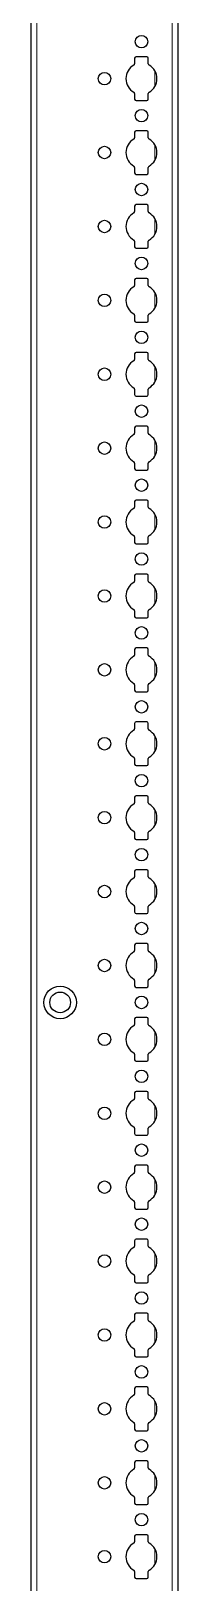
# Model space of a CAD drawing. Header units: millimetres. Extents: x -250 to 5425, y -2047 to 1452.
# Drawn here: x 4426 to 4475, y 59 to 584 of the extents above; entities that cross this region are included whole.
import ezdxf

# ---------------------------------------------------------------- set-up
doc = ezdxf.new("R2010")
doc.units = ezdxf.units.MM

msp = doc.modelspace()

# ---------------------------------------------------------------- linework, layer by layer
at = {"color": 7, "linetype": 'Continuous', "lineweight": 25}
for p, q in [((4425.51, -1006.24), (4425.51, 892.76)), ((4475.21, 892.76), (4475.21, -1006.24)), ((4460.56, 575.16), (4460.56, 573.28)), ((4464.66, 575.66), (4461.06, 575.66)), ((4465.16, 573.28), (4465.16, 575.16)), ((4460.56, 563.23), (4460.56, 561.36)), ((4465.16, 561.36), (4465.16, 563.23)), ((4461.06, 560.86), (4464.66, 560.86)), ((4460.56, 550.16), (4460.56, 548.28)), ((4464.66, 550.66), (4461.06, 550.66)), ((4465.16, 548.28), (4465.16, 550.16)), ((4460.56, 538.23), (4460.56, 536.36)), ((4461.06, 535.86), (4464.66, 535.86)), ((4465.16, 536.36), (4465.16, 538.23)), ((4460.56, 525.16), (4460.56, 523.28)), ((4464.66, 525.66), (4461.06, 525.66)), ((4465.16, 523.28), (4465.16, 525.16)), ((4460.56, 513.23), (4460.56, 511.36)), ((4461.06, 510.86), (4464.66, 510.86)), ((4465.16, 511.36), (4465.16, 513.23)), ((4460.56, 500.16), (4460.56, 498.28)), ((4464.66, 500.66), (4461.06, 500.66)), ((4465.16, 498.28), (4465.16, 500.16)), ((4460.56, 488.23), (4460.56, 486.36)), ((4461.06, 485.86), (4464.66, 485.86)), ((4465.16, 486.36), (4465.16, 488.23)), ((4460.56, 475.16), (4460.56, 473.28)), ((4464.66, 475.66), (4461.06, 475.66)), ((4465.16, 473.28), (4465.16, 475.16)), ((4460.56, 463.23), (4460.56, 461.36)), ((4465.16, 461.36), (4465.16, 463.23)), ((4461.06, 460.86), (4464.66, 460.86)), ((4460.56, 450.16), (4460.56, 448.28)), ((4464.66, 450.66), (4461.06, 450.66)), ((4465.16, 448.28), (4465.16, 450.16)), ((4460.56, 438.23), (4460.56, 436.36)), ((4461.06, 435.86), (4464.66, 435.86)), ((4465.16, 436.36), (4465.16, 438.23)), ((4464.66, 425.66), (4461.06, 425.66)), ((4460.56, 425.16), (4460.56, 423.28)), ((4465.16, 423.28), (4465.16, 425.16)), ((4460.56, 413.23), (4460.56, 411.36)), ((4461.06, 410.86), (4464.66, 410.86)), ((4465.16, 411.36), (4465.16, 413.23)), ((4460.56, 400.16), (4460.56, 398.28)), ((4464.66, 400.66), (4461.06, 400.66)), ((4465.16, 398.28), (4465.16, 400.16)), ((4460.56, 388.23), (4460.56, 386.36)), ((4461.06, 385.86), (4464.66, 385.86)), ((4465.16, 386.36), (4465.16, 388.23)), ((4460.56, 375.16), (4460.56, 373.28)), ((4464.66, 375.66), (4461.06, 375.66)), ((4465.16, 373.28), (4465.16, 375.16)), ((4460.56, 363.23), (4460.56, 361.36)), ((4465.16, 361.36), (4465.16, 363.23)), ((4461.06, 360.86), (4464.66, 360.86)), ((4460.56, 350.16), (4460.56, 348.28)), ((4464.66, 350.66), (4461.06, 350.66)), ((4465.16, 348.28), (4465.16, 350.16)), ((4460.56, 338.23), (4460.56, 336.36)), ((4465.16, 336.36), (4465.16, 338.23)), ((4461.06, 335.86), (4464.66, 335.86)), ((4464.66, 325.66), (4461.06, 325.66)), ((4460.56, 325.16), (4460.56, 323.28)), ((4465.16, 323.28), (4465.16, 325.16)), ((4460.56, 313.23), (4460.56, 311.36)), ((4461.06, 310.86), (4464.66, 310.86)), ((4465.16, 311.36), (4465.16, 313.23)), ((4460.56, 300.16), (4460.56, 298.28)), ((4464.66, 300.66), (4461.06, 300.66)), ((4465.16, 298.28), (4465.16, 300.16)), ((4460.56, 288.23), (4460.56, 286.36)), ((4461.06, 285.86), (4464.66, 285.86)), ((4465.16, 286.36), (4465.16, 288.23)), ((4460.56, 275.16), (4460.56, 273.28)), ((4464.66, 275.66), (4461.06, 275.66)), ((4465.16, 273.28), (4465.16, 275.16)), ((4460.56, 263.23), (4460.56, 261.36)), ((4465.16, 261.36), (4465.16, 263.23)), ((4461.06, 260.86), (4464.66, 260.86)), ((4460.56, 250.16), (4460.56, 248.28)), ((4464.66, 250.66), (4461.06, 250.66)), ((4465.16, 248.28), (4465.16, 250.16)), ((4460.56, 238.23), (4460.56, 236.36)), ((4465.16, 236.36), (4465.16, 238.23)), ((4461.06, 235.86), (4464.66, 235.86)), ((4460.56, 225.16), (4460.56, 223.28)), ((4464.66, 225.66), (4461.06, 225.66)), ((4465.16, 223.28), (4465.16, 225.16)), ((4460.56, 213.23), (4460.56, 211.36)), ((4461.06, 210.86), (4464.66, 210.86)), ((4465.16, 211.36), (4465.16, 213.23)), ((4460.56, 200.16), (4460.56, 198.28)), ((4464.66, 200.66), (4461.06, 200.66)), ((4465.16, 198.28), (4465.16, 200.16)), ((4460.56, 188.23), (4460.56, 186.36)), ((4461.06, 185.86), (4464.66, 185.86)), ((4465.16, 186.36), (4465.16, 188.23)), ((4460.56, 175.16), (4460.56, 173.28)), ((4464.66, 175.66), (4461.06, 175.66)), ((4465.16, 173.28), (4465.16, 175.16)), ((4460.56, 163.23), (4460.56, 161.36)), ((4465.16, 161.36), (4465.16, 163.23)), ((4461.06, 160.86), (4464.66, 160.86)), ((4460.56, 150.16), (4460.56, 148.28)), ((4464.66, 150.66), (4461.06, 150.66)), ((4465.16, 148.28), (4465.16, 150.16)), ((4460.56, 138.23), (4460.56, 136.36)), ((4465.16, 136.36), (4465.16, 138.23)), ((4461.06, 135.86), (4464.66, 135.86)), ((4460.56, 125.16), (4460.56, 123.28)), ((4464.66, 125.66), (4461.06, 125.66)), ((4465.16, 123.28), (4465.16, 125.16)), ((4460.56, 113.23), (4460.56, 111.36)), ((4461.06, 110.86), (4464.66, 110.86)), ((4465.16, 111.36), (4465.16, 113.23)), ((4460.56, 100.16), (4460.56, 98.28)), ((4464.66, 100.66), (4461.06, 100.66)), ((4465.16, 98.28), (4465.16, 100.16)), ((4460.56, 88.23), (4460.56, 86.36)), ((4461.06, 85.86), (4464.66, 85.86)), ((4465.16, 86.36), (4465.16, 88.23)), ((4460.56, 75.16), (4460.56, 73.28)), ((4464.66, 75.66), (4461.06, 75.66)), ((4465.16, 73.28), (4465.16, 75.16)), ((4460.56, 63.23), (4460.56, 61.36)), ((4465.16, 61.36), (4465.16, 63.23)), ((4461.06, 60.86), (4464.66, 60.86))]:
    msp.add_line(p, q, dxfattribs=at)
at = {"color": 8, "linetype": 'Continuous', "lineweight": 18}
for p, q in [((4427.51, 892.76), (4427.51, -1006.24)), ((4473.21, -1006.24), (4473.21, 892.76)), ((4467.36, 565.55), (4467.36, 570.96)), ((4467.36, 540.55), (4467.36, 545.96)), ((4467.36, 515.55), (4467.36, 520.96)), ((4467.36, 490.55), (4467.36, 495.96)), ((4467.36, 465.55), (4467.36, 470.96)), ((4467.36, 440.55), (4467.36, 445.96)), ((4467.36, 415.55), (4467.36, 420.96)), ((4467.36, 390.55), (4467.36, 395.96)), ((4467.36, 365.55), (4467.36, 370.96)), ((4467.36, 340.55), (4467.36, 345.96)), ((4467.36, 315.55), (4467.36, 320.96)), ((4467.36, 290.55), (4467.36, 295.96)), ((4467.36, 265.55), (4467.36, 270.96)), ((4467.36, 240.55), (4467.36, 245.96)), ((4467.36, 215.55), (4467.36, 220.96)), ((4467.36, 190.55), (4467.36, 195.96)), ((4467.36, 165.55), (4467.36, 170.96)), ((4467.36, 140.55), (4467.36, 145.96)), ((4467.36, 115.55), (4467.36, 120.96)), ((4467.36, 90.55), (4467.36, 95.96)), ((4467.36, 65.55), (4467.36, 70.96))]:
    msp.add_line(p, q, dxfattribs=at)
at = {"color": 7, "linetype": 'Continuous', "lineweight": 25}
for centre, radius in [((4462.86, 580.76), 2.12), ((4450.36, 568.26), 2.12), ((4462.86, 555.76), 2.12), ((4450.36, 543.26), 2.12), ((4462.86, 530.76), 2.12), ((4450.36, 518.26), 2.12), ((4462.86, 505.76), 2.12), ((4450.36, 493.26), 2.12), ((4462.86, 480.76), 2.12), ((4450.36, 468.26), 2.12), ((4462.86, 455.76), 2.12), ((4450.36, 443.26), 2.12), ((4462.86, 430.76), 2.12), ((4450.36, 418.26), 2.12), ((4462.86, 405.76), 2.12), ((4450.36, 393.26), 2.12), ((4462.86, 380.76), 2.12), ((4450.36, 368.26), 2.12), ((4462.86, 355.76), 2.12), ((4450.36, 343.26), 2.12), ((4462.86, 330.76), 2.12), ((4450.36, 318.26), 2.12), ((4462.86, 305.76), 2.12), ((4450.36, 293.26), 2.12), ((4462.86, 280.76), 2.12), ((4450.36, 268.26), 2.12), ((4435.36, 255.76), 5.5), ((4435.36, 255.76), 3.5), ((4462.86, 255.76), 2.12), ((4450.36, 243.26), 2.12), ((4462.86, 230.76), 2.12), ((4450.36, 218.26), 2.12), ((4462.86, 205.76), 2.12), ((4450.36, 193.26), 2.12), ((4462.86, 180.76), 2.12), ((4450.36, 168.26), 2.12), ((4462.86, 155.76), 2.12), ((4450.36, 143.26), 2.12), ((4462.86, 130.76), 2.12), ((4450.36, 118.26), 2.12), ((4462.86, 105.76), 2.12), ((4450.36, 93.26), 2.12), ((4462.86, 80.76), 2.12), ((4450.36, 68.26), 2.12)]:
    msp.add_circle(centre, radius, dxfattribs=at)
for centre, radius, start, end in [((4462.86, 568.26), 5.25, 119.1407, 240.8593), ((4460.06, 573.28), 0.5, 299.1407, 0), ((4461.06, 575.16), 0.5, 90, 180), ((4464.66, 575.16), 0.5, 0, 90), ((4465.66, 573.28), 0.5, 180, 240.8593), ((4462.86, 568.26), 5.25, 299.1407, 60.8593), ((4460.06, 563.23), 0.5, 0, 60.8593), ((4465.66, 563.23), 0.5, 119.1407, 180), ((4461.06, 561.36), 0.5, 180, 270), ((4464.66, 561.36), 0.5, 270, 0), ((4462.86, 543.26), 5.25, 119.1407, 240.8593), ((4460.06, 548.28), 0.5, 299.1407, 0), ((4461.06, 550.16), 0.5, 90, 180), ((4464.66, 550.16), 0.5, 0, 90), ((4465.66, 548.28), 0.5, 180, 240.8593), ((4462.86, 543.26), 5.25, 299.1407, 60.8593), ((4460.06, 538.23), 0.5, 0, 60.8593), ((4461.06, 536.36), 0.5, 180, 270), ((4464.66, 536.36), 0.5, 270, 0), ((4465.66, 538.23), 0.5, 119.1407, 180), ((4461.06, 525.16), 0.5, 90, 180), ((4464.66, 525.16), 0.5, 0, 90), ((4462.86, 518.26), 5.25, 119.1407, 240.8593), ((4460.06, 523.28), 0.5, 299.1407, 0), ((4465.66, 523.28), 0.5, 180, 240.8593), ((4462.86, 518.26), 5.25, 299.1407, 60.8593), ((4460.06, 513.23), 0.5, 0, 60.8593), ((4461.06, 511.36), 0.5, 180, 270), ((4464.66, 511.36), 0.5, 270, 0), ((4465.66, 513.23), 0.5, 119.1407, 180), ((4461.06, 500.16), 0.5, 90, 180), ((4464.66, 500.16), 0.5, 0, 90), ((4462.86, 493.26), 5.25, 119.1407, 240.8593), ((4460.06, 498.28), 0.5, 299.1407, 0), ((4465.66, 498.28), 0.5, 180, 240.8593), ((4462.86, 493.26), 5.25, 299.1407, 60.8593), ((4460.06, 488.23), 0.5, 0, 60.8593), ((4465.66, 488.23), 0.5, 119.1407, 180), ((4461.06, 486.36), 0.5, 180, 270), ((4464.66, 486.36), 0.5, 270, 0), ((4462.86, 468.26), 5.25, 119.1407, 240.8593), ((4460.06, 473.28), 0.5, 299.1407, 0), ((4461.06, 475.16), 0.5, 90, 180), ((4464.66, 475.16), 0.5, 0, 90), ((4465.66, 473.28), 0.5, 180, 240.8593), ((4462.86, 468.26), 5.25, 299.1407, 60.8593), ((4460.06, 463.23), 0.5, 0, 60.8593), ((4465.66, 463.23), 0.5, 119.1407, 180), ((4461.06, 461.36), 0.5, 180, 270), ((4464.66, 461.36), 0.5, 270, 0), ((4462.86, 443.26), 5.25, 119.1407, 240.8593), ((4460.06, 448.28), 0.5, 299.1407, 0), ((4461.06, 450.16), 0.5, 90, 180), ((4464.66, 450.16), 0.5, 0, 90), ((4465.66, 448.28), 0.5, 180, 240.8593), ((4462.86, 443.26), 5.25, 299.1407, 60.8593), ((4460.06, 438.23), 0.5, 0, 60.8593), ((4461.06, 436.36), 0.5, 180, 270), ((4464.66, 436.36), 0.5, 270, 0), ((4465.66, 438.23), 0.5, 119.1407, 180), ((4461.06, 425.16), 0.5, 90, 180), ((4464.66, 425.16), 0.5, 0, 90), ((4462.86, 418.26), 5.25, 119.1407, 240.8593), ((4460.06, 423.28), 0.5, 299.1407, 0), ((4465.66, 423.28), 0.5, 180, 240.8593), ((4462.86, 418.26), 5.25, 299.1407, 60.8593), ((4460.06, 413.23), 0.5, 0, 60.8593), ((4461.06, 411.36), 0.5, 180, 270), ((4464.66, 411.36), 0.5, 270, 0), ((4465.66, 413.23), 0.5, 119.1407, 180), ((4461.06, 400.16), 0.5, 90, 180), ((4464.66, 400.16), 0.5, 0, 90), ((4462.86, 393.26), 5.25, 119.1407, 240.8593), ((4460.06, 398.28), 0.5, 299.1407, 0), ((4465.66, 398.28), 0.5, 180, 240.8593), ((4462.86, 393.26), 5.25, 299.1407, 60.8593), ((4460.06, 388.23), 0.5, 0, 60.8593), ((4465.66, 388.23), 0.5, 119.1407, 180), ((4461.06, 386.36), 0.5, 180, 270), ((4464.66, 386.36), 0.5, 270, 0), ((4462.86, 368.26), 5.25, 119.1407, 240.8593), ((4460.06, 373.28), 0.5, 299.1407, 0), ((4461.06, 375.16), 0.5, 90, 180), ((4464.66, 375.16), 0.5, 0, 90), ((4465.66, 373.28), 0.5, 180, 240.8593), ((4462.86, 368.26), 5.25, 299.1407, 60.8593), ((4460.06, 363.23), 0.5, 0, 60.8593), ((4465.66, 363.23), 0.5, 119.1407, 180), ((4461.06, 361.36), 0.5, 180, 270), ((4464.66, 361.36), 0.5, 270, 0), ((4462.86, 343.26), 5.25, 119.1407, 240.8593), ((4460.06, 348.28), 0.5, 299.1407, 0), ((4461.06, 350.16), 0.5, 90, 180), ((4464.66, 350.16), 0.5, 0, 90), ((4465.66, 348.28), 0.5, 180, 240.8593), ((4462.86, 343.26), 5.25, 299.1407, 60.8593), ((4460.06, 338.23), 0.5, 0, 60.8593), ((4461.06, 336.36), 0.5, 180, 270), ((4464.66, 336.36), 0.5, 270, 0), ((4465.66, 338.23), 0.5, 119.1407, 180), ((4461.06, 325.16), 0.5, 90, 180), ((4464.66, 325.16), 0.5, 0, 90), ((4462.86, 318.26), 5.25, 119.1407, 240.8593), ((4460.06, 323.28), 0.5, 299.1407, 0), ((4465.66, 323.28), 0.5, 180, 240.8593), ((4462.86, 318.26), 5.25, 299.1407, 60.8593), ((4460.06, 313.23), 0.5, 0, 60.8593), ((4461.06, 311.36), 0.5, 180, 270), ((4464.66, 311.36), 0.5, 270, 0), ((4465.66, 313.23), 0.5, 119.1407, 180), ((4461.06, 300.16), 0.5, 90, 180), ((4464.66, 300.16), 0.5, 0, 90), ((4462.86, 293.26), 5.25, 119.1407, 240.8593), ((4460.06, 298.28), 0.5, 299.1407, 0), ((4465.66, 298.28), 0.5, 180, 240.8593), ((4462.86, 293.26), 5.25, 299.1407, 60.8593), ((4460.06, 288.23), 0.5, 0, 60.8593), ((4461.06, 286.36), 0.5, 180, 270), ((4464.66, 286.36), 0.5, 270, 0), ((4465.66, 288.23), 0.5, 119.1407, 180), ((4460.06, 273.28), 0.5, 299.1407, 0), ((4461.06, 275.16), 0.5, 90, 180), ((4464.66, 275.16), 0.5, 0, 90), ((4465.66, 273.28), 0.5, 180, 240.8593), ((4462.86, 268.26), 5.25, 119.1407, 240.8593), ((4462.86, 268.26), 5.25, 299.1407, 60.8593), ((4460.06, 263.23), 0.5, 0, 60.8593), ((4465.66, 263.23), 0.5, 119.1407, 180), ((4461.06, 261.36), 0.5, 180, 270), ((4464.66, 261.36), 0.5, 270, 0), ((4462.86, 243.26), 5.25, 119.1407, 240.8593), ((4460.06, 248.28), 0.5, 299.1407, 0), ((4461.06, 250.16), 0.5, 90, 180), ((4464.66, 250.16), 0.5, 0, 90), ((4465.66, 248.28), 0.5, 180, 240.8593), ((4462.86, 243.26), 5.25, 299.1407, 60.8593), ((4460.06, 238.23), 0.5, 0, 60.8593), ((4461.06, 236.36), 0.5, 180, 270), ((4464.66, 236.36), 0.5, 270, 0), ((4465.66, 238.23), 0.5, 119.1407, 180), ((4462.86, 218.26), 5.25, 119.1407, 240.8593), ((4460.06, 223.28), 0.5, 299.1407, 0), ((4461.06, 225.16), 0.5, 90, 180), ((4464.66, 225.16), 0.5, 0, 90), ((4465.66, 223.28), 0.5, 180, 240.8593), ((4462.86, 218.26), 5.25, 299.1407, 60.8593), ((4460.06, 213.23), 0.5, 0, 60.8593), ((4461.06, 211.36), 0.5, 180, 270), ((4464.66, 211.36), 0.5, 270, 0), ((4465.66, 213.23), 0.5, 119.1407, 180), ((4461.06, 200.16), 0.5, 90, 180), ((4464.66, 200.16), 0.5, 0, 90), ((4462.86, 193.26), 5.25, 119.1407, 240.8593), ((4460.06, 198.28), 0.5, 299.1407, 0), ((4465.66, 198.28), 0.5, 180, 240.8593), ((4462.86, 193.26), 5.25, 299.1407, 60.8593), ((4460.06, 188.23), 0.5, 0, 60.8593), ((4461.06, 186.36), 0.5, 180, 270), ((4464.66, 186.36), 0.5, 270, 0), ((4465.66, 188.23), 0.5, 119.1407, 180), ((4460.06, 173.28), 0.5, 299.1407, 0), ((4461.06, 175.16), 0.5, 90, 180), ((4464.66, 175.16), 0.5, 0, 90), ((4465.66, 173.28), 0.5, 180, 240.8593), ((4462.86, 168.26), 5.25, 119.1407, 240.8593), ((4462.86, 168.26), 5.25, 299.1407, 60.8593), ((4460.06, 163.23), 0.5, 0, 60.8593), ((4465.66, 163.23), 0.5, 119.1407, 180), ((4461.06, 161.36), 0.5, 180, 270), ((4464.66, 161.36), 0.5, 270, 0), ((4462.86, 143.26), 5.25, 119.1407, 240.8593), ((4460.06, 148.28), 0.5, 299.1407, 0), ((4461.06, 150.16), 0.5, 90, 180), ((4464.66, 150.16), 0.5, 0, 90), ((4465.66, 148.28), 0.5, 180, 240.8593), ((4462.86, 143.26), 5.25, 299.1407, 60.8593), ((4460.06, 138.23), 0.5, 0, 60.8593), ((4465.66, 138.23), 0.5, 119.1407, 180), ((4461.06, 136.36), 0.5, 180, 270), ((4464.66, 136.36), 0.5, 270, 0), ((4462.86, 118.26), 5.25, 119.1407, 240.8593), ((4460.06, 123.28), 0.5, 299.1407, 0), ((4461.06, 125.16), 0.5, 90, 180), ((4464.66, 125.16), 0.5, 0, 90), ((4465.66, 123.28), 0.5, 180, 240.8593), ((4462.86, 118.26), 5.25, 299.1407, 60.8593), ((4460.06, 113.23), 0.5, 0, 60.8593), ((4461.06, 111.36), 0.5, 180, 270), ((4464.66, 111.36), 0.5, 270, 0), ((4465.66, 113.23), 0.5, 119.1407, 180), ((4461.06, 100.16), 0.5, 90, 180), ((4464.66, 100.16), 0.5, 0, 90), ((4462.86, 93.26), 5.25, 119.1407, 240.8593), ((4460.06, 98.28), 0.5, 299.1407, 0), ((4465.66, 98.28), 0.5, 180, 240.8593), ((4462.86, 93.26), 5.25, 299.1407, 60.8593), ((4460.06, 88.23), 0.5, 0, 60.8593), ((4461.06, 86.36), 0.5, 180, 270), ((4464.66, 86.36), 0.5, 270, 0), ((4465.66, 88.23), 0.5, 119.1407, 180), ((4461.06, 75.16), 0.5, 90, 180), ((4464.66, 75.16), 0.5, 0, 90), ((4462.86, 68.26), 5.25, 119.1407, 240.8593), ((4460.06, 73.28), 0.5, 299.1407, 0), ((4465.66, 73.28), 0.5, 180, 240.8593), ((4462.86, 68.26), 5.25, 299.1407, 60.8593), ((4460.06, 63.23), 0.5, 0, 60.8593), ((4465.66, 63.23), 0.5, 119.1407, 180), ((4461.06, 61.36), 0.5, 180, 270), ((4464.66, 61.36), 0.5, 270, 0)]:
    msp.add_arc(centre, radius, start, end, dxfattribs=at)

doc.saveas('drawing.dxf')
